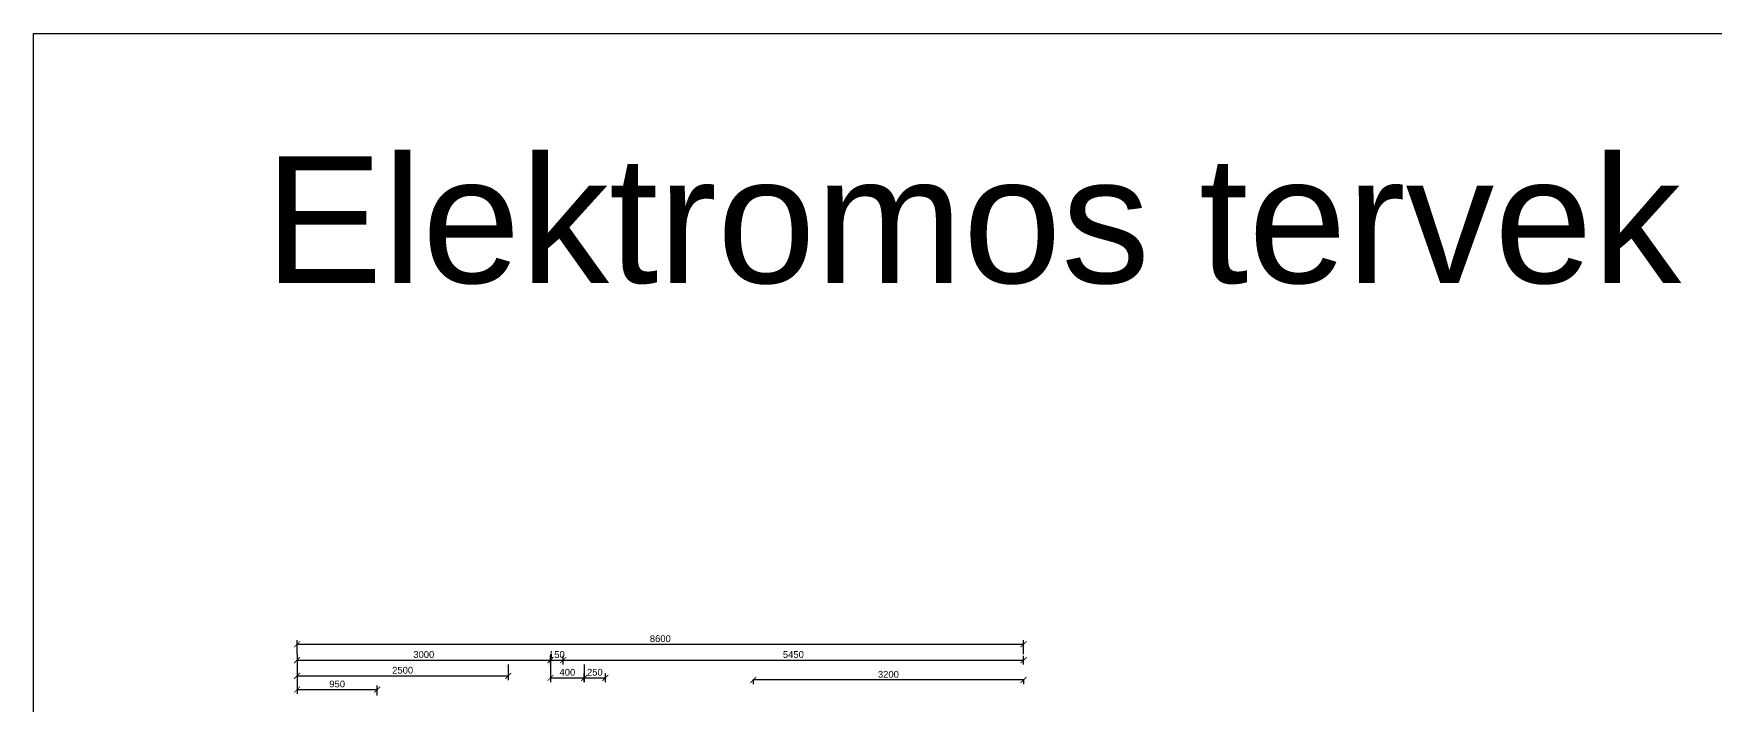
# Model space of a CAD drawing. Header units: metres. Extents: x -98677 to 89321, y -16450 to 242692.
# Drawn here: x -47908 to -28013, y 52798 to 60739 of the extents above; entities that cross this region are included whole.
import ezdxf

# ---------------------------------------------------------------- set-up
doc = ezdxf.new("R2010")
doc.units = ezdxf.units.M
doc.header["$LTSCALE"] = 0.001
doc.layers.add('Méret', color=7, linetype='Continuous')
doc.styles.add('dada', font='arial.ttf', dxfattribs={"height": 80})
doc.dimstyles.new('kicsi folyamatos', dxfattribs={"dimscale": 100, "dimtxt": 1, "dimasz": 0.7, "dimexe": 0.5, "dimexo": 0, "dimgap": 0.25, "dimtad": 1, "dimtxsty": 'dada', "dimblk1": 'ARCHTICK', "dimblk2": 'ARCHTICK', "dimsah": 1, "dimcen": 2.5, "dimadec": 0, "dimazin": 0, "dimtfac": 1, "dimtmove": 0, "dimatfit": 3, "dimldrblk": 'ARCHTICK', "dimfxl": 1, "dimarcsym": 0})

# ---------------------------------------------------------------- blocks, each defined once
blk = doc.blocks.new('_ArchTick')
at = {"color": 0, "linetype": 'ByBlock', "const_width": 0.15}
blk.add_lwpolyline([(-0.5, -0.5), (0.5, 0.5)], dxfattribs=at)
blk = doc.blocks.new('*D278')
at = {"layer": 'Defpoints', "color": 0, "ltscale": 10000}
for p in [(-44790, 53394), (-36190, 53510), (-36190, 53394)]:
    blk.add_point(p, dxfattribs=at)
at = {"layer": 'Méret', "color": 0, "lineweight": -2, "ltscale": 10000}
for p, q in [((-44790, 53394), (-44790, 53560)), ((-36190, 53394), (-36190, 53560)), ((-44790, 53510), (-36190, 53510))]:
    blk.add_line(p, q, dxfattribs=at)
at = {"layer": 'Méret', "color": 0, "lineweight": -2, "ltscale": 10000, "xscale": 70, "yscale": 70, "zscale": 70, "rotation": 180}
blk.add_blockref('_ArchTick', (-44790, 53510), dxfattribs=at)
at = {"layer": 'Méret', "color": 0, "lineweight": -2, "ltscale": 10000, "xscale": 70, "yscale": 70, "zscale": 70}
blk.add_blockref('_ArchTick', (-36190, 53510), dxfattribs=at)
at = {"layer": 'Méret', "color": 0, "ltscale": 10000, "insert": (-40490, 53576), "char_height": 80, "attachment_point": 5, "style": 'dada'}
blk.add_mtext('8600', dxfattribs=at)
blk = doc.blocks.new('*D279')
at = {"layer": 'Defpoints', "color": 0, "ltscale": 10000}
for p in [(-44790, 53394), (-41790, 53394), (-41790, 53322)]:
    blk.add_point(p, dxfattribs=at)
at = {"layer": 'Méret', "color": 0, "lineweight": -2, "ltscale": 10000}
for p, q in [((-44790, 53394), (-44790, 53272)), ((-44790, 53322), (-41790, 53322)), ((-41790, 53394), (-41790, 53272))]:
    blk.add_line(p, q, dxfattribs=at)
at = {"layer": 'Méret', "color": 0, "lineweight": -2, "ltscale": 10000, "xscale": 70, "yscale": 70, "zscale": 70, "rotation": 180}
blk.add_blockref('_ArchTick', (-44790, 53322), dxfattribs=at)
at = {"layer": 'Méret', "color": 0, "lineweight": -2, "ltscale": 10000, "xscale": 70, "yscale": 70, "zscale": 70}
blk.add_blockref('_ArchTick', (-41790, 53322), dxfattribs=at)
at = {"layer": 'Méret', "color": 0, "ltscale": 10000, "insert": (-43290, 53388), "char_height": 80, "attachment_point": 5, "style": 'dada'}
blk.add_mtext('3000', dxfattribs=at)
blk = doc.blocks.new('*D280')
at = {"layer": 'Defpoints', "color": 0, "ltscale": 10000}
for p in [(-41640, 53322), (-41790, 53272), (-41640, 53272)]:
    blk.add_point(p, dxfattribs=at)
at = {"layer": 'Méret', "color": 0, "lineweight": -2, "ltscale": 10000}
for p, q in [((-41790, 53272), (-41790, 53372)), ((-41790, 53322), (-41640, 53322)), ((-41640, 53272), (-41640, 53372))]:
    blk.add_line(p, q, dxfattribs=at)
at = {"layer": 'Méret', "color": 0, "lineweight": -2, "ltscale": 10000, "xscale": 70, "yscale": 70, "zscale": 70, "rotation": 180}
blk.add_blockref('_ArchTick', (-41790, 53322), dxfattribs=at)
at = {"layer": 'Méret', "color": 0, "lineweight": -2, "ltscale": 10000, "xscale": 70, "yscale": 70, "zscale": 70}
blk.add_blockref('_ArchTick', (-41640, 53322), dxfattribs=at)
at = {"layer": 'Méret', "color": 0, "ltscale": 10000, "insert": (-41715, 53388), "char_height": 80, "attachment_point": 5, "style": 'dada'}
blk.add_mtext('150', dxfattribs=at)
blk = doc.blocks.new('*D281')
at = {"layer": 'Defpoints', "color": 0, "ltscale": 10000}
for p in [(-36190, 53322), (-41640, 53272), (-36190, 53272)]:
    blk.add_point(p, dxfattribs=at)
at = {"layer": 'Méret', "color": 0, "lineweight": -2, "ltscale": 10000}
for p, q in [((-41640, 53272), (-41640, 53372)), ((-41640, 53322), (-36190, 53322)), ((-36190, 53272), (-36190, 53372))]:
    blk.add_line(p, q, dxfattribs=at)
at = {"layer": 'Méret', "color": 0, "lineweight": -2, "ltscale": 10000, "xscale": 70, "yscale": 70, "zscale": 70, "rotation": 180}
blk.add_blockref('_ArchTick', (-41640, 53322), dxfattribs=at)
at = {"layer": 'Méret', "color": 0, "lineweight": -2, "ltscale": 10000, "xscale": 70, "yscale": 70, "zscale": 70}
blk.add_blockref('_ArchTick', (-36190, 53322), dxfattribs=at)
at = {"layer": 'Méret', "color": 0, "ltscale": 10000, "insert": (-38915, 53388), "char_height": 80, "attachment_point": 5, "style": 'dada'}
blk.add_mtext('5450', dxfattribs=at)
blk = doc.blocks.new('*D282')
at = {"layer": 'Defpoints', "color": 0, "ltscale": 10000}
for p in [(-44790, 53272), (-42290, 53272), (-42290, 53136)]:
    blk.add_point(p, dxfattribs=at)
at = {"layer": 'Méret', "color": 0, "lineweight": -2, "ltscale": 10000}
for p, q in [((-44790, 53272), (-44790, 53086)), ((-44790, 53136), (-42290, 53136)), ((-42290, 53272), (-42290, 53086))]:
    blk.add_line(p, q, dxfattribs=at)
at = {"layer": 'Méret', "color": 0, "lineweight": -2, "ltscale": 10000, "xscale": 70, "yscale": 70, "zscale": 70, "rotation": 180}
blk.add_blockref('_ArchTick', (-44790, 53136), dxfattribs=at)
at = {"layer": 'Méret', "color": 0, "lineweight": -2, "ltscale": 10000, "xscale": 70, "yscale": 70, "zscale": 70}
blk.add_blockref('_ArchTick', (-42290, 53136), dxfattribs=at)
at = {"layer": 'Méret', "color": 0, "ltscale": 10000, "insert": (-43540, 53202), "char_height": 80, "attachment_point": 5, "style": 'dada'}
blk.add_mtext('2500', dxfattribs=at)
blk = doc.blocks.new('*D283')
at = {"layer": 'Defpoints', "color": 0, "ltscale": 10000}
for p in [(-41790, 53272), (-41390, 53272), (-41390, 53112)]:
    blk.add_point(p, dxfattribs=at)
at = {"layer": 'Méret', "color": 0, "lineweight": -2, "ltscale": 10000}
for p, q in [((-41790, 53272), (-41790, 53062)), ((-41390, 53272), (-41390, 53062)), ((-41790, 53112), (-41390, 53112))]:
    blk.add_line(p, q, dxfattribs=at)
at = {"layer": 'Méret', "color": 0, "lineweight": -2, "ltscale": 10000, "xscale": 70, "yscale": 70, "zscale": 70, "rotation": 180}
blk.add_blockref('_ArchTick', (-41790, 53112), dxfattribs=at)
at = {"layer": 'Méret', "color": 0, "lineweight": -2, "ltscale": 10000, "xscale": 70, "yscale": 70, "zscale": 70}
blk.add_blockref('_ArchTick', (-41390, 53112), dxfattribs=at)
at = {"layer": 'Méret', "color": 0, "ltscale": 10000, "insert": (-41590, 53178), "char_height": 80, "attachment_point": 5, "style": 'dada'}
blk.add_mtext('400', dxfattribs=at)
blk = doc.blocks.new('*D284')
at = {"layer": 'Defpoints', "color": 0, "ltscale": 10000}
for p in [(-41390, 53062), (-41140, 53112), (-41140, 53062)]:
    blk.add_point(p, dxfattribs=at)
at = {"layer": 'Méret', "color": 0, "lineweight": -2, "ltscale": 10000}
for p, q in [((-41390, 53062), (-41390, 53162)), ((-41140, 53062), (-41140, 53162)), ((-41390, 53112), (-41140, 53112))]:
    blk.add_line(p, q, dxfattribs=at)
at = {"layer": 'Méret', "color": 0, "lineweight": -2, "ltscale": 10000, "xscale": 70, "yscale": 70, "zscale": 70, "rotation": 180}
blk.add_blockref('_ArchTick', (-41390, 53112), dxfattribs=at)
at = {"layer": 'Méret', "color": 0, "lineweight": -2, "ltscale": 10000, "xscale": 70, "yscale": 70, "zscale": 70}
blk.add_blockref('_ArchTick', (-41140, 53112), dxfattribs=at)
at = {"layer": 'Méret', "color": 0, "ltscale": 10000, "insert": (-41265, 53178), "char_height": 80, "attachment_point": 5, "style": 'dada'}
blk.add_mtext('250', dxfattribs=at)
blk = doc.blocks.new('*D285')
at = {"layer": 'Defpoints', "color": 0, "ltscale": 10000}
for p in [(-39390, 53097), (-39390, 53088), (-36190, 53097)]:
    blk.add_point(p, dxfattribs=at)
at = {"layer": 'Méret', "color": 0, "lineweight": -2, "ltscale": 10000}
for p, q in [((-39390, 53097), (-39390, 53038)), ((-36190, 53088), (-39390, 53088)), ((-36190, 53097), (-36190, 53038))]:
    blk.add_line(p, q, dxfattribs=at)
at = {"layer": 'Méret', "color": 0, "lineweight": -2, "ltscale": 10000, "xscale": 70, "yscale": 70, "zscale": 70, "rotation": 180}
blk.add_blockref('_ArchTick', (-39390, 53088), dxfattribs=at)
at = {"layer": 'Méret', "color": 0, "lineweight": -2, "ltscale": 10000, "xscale": 70, "yscale": 70, "zscale": 70}
blk.add_blockref('_ArchTick', (-36190, 53088), dxfattribs=at)
at = {"layer": 'Méret', "color": 0, "ltscale": 10000, "insert": (-37790, 53154), "char_height": 80, "attachment_point": 5, "style": 'dada'}
blk.add_mtext('3200', dxfattribs=at)
blk = doc.blocks.new('*D308')
at = {"layer": 'Defpoints', "color": 0, "ltscale": 10000}
for p in [(-44790, 53086), (-43840, 52973), (-43840, 52904)]:
    blk.add_point(p, dxfattribs=at)
at = {"layer": 'Méret', "color": 0, "lineweight": -2, "ltscale": 10000}
for p, q in [((-44790, 53086), (-44790, 52923)), ((-44790, 52973), (-43840, 52973)), ((-43840, 52904), (-43840, 53023))]:
    blk.add_line(p, q, dxfattribs=at)
at = {"layer": 'Méret', "color": 0, "lineweight": -2, "ltscale": 10000, "xscale": 70, "yscale": 70, "zscale": 70, "rotation": 180}
blk.add_blockref('_ArchTick', (-44790, 52973), dxfattribs=at)
at = {"layer": 'Méret', "color": 0, "lineweight": -2, "ltscale": 10000, "xscale": 70, "yscale": 70, "zscale": 70}
blk.add_blockref('_ArchTick', (-43840, 52973), dxfattribs=at)
at = {"layer": 'Méret', "color": 0, "ltscale": 10000, "insert": (-44315, 53039), "char_height": 80, "attachment_point": 5, "style": 'dada'}
blk.add_mtext('950', dxfattribs=at)

msp = doc.modelspace()

# ---------------------------------------------------------------- linework, layer by layer
at = {"ltscale": 10000}
msp.add_lwpolyline([(-47908.237, 60738.81), (17127.889, 60738.81), (17127.889, 39372.846), (-47908.237, 39372.846)], close=True, dxfattribs=at)

# ---------------------------------------------------------------- texts
at = {"ltscale": 10000, "insert": (-45173.604, 59286.715), "char_height": 1500, "width": 19844.78147, "attachment_point": 1, "style": 'dada'}
msp.add_mtext('Elektromos tervek', dxfattribs=at)

# ---------------------------------------------------------------- dimensions: what is measured, and where the dimension line sits
at = {"layer": 'Méret', "ltscale": 10000}
for base, p1, p2, picture, middle in [((-36189.787, 53510.485), (-44789.787, 53393.803), (-36189.787, 53393.803), '*D278', (-40489.787, 53576.331)), ((-41789.787, 53321.969), (-44789.787, 53393.803), (-41789.787, 53393.803), '*D279', (-43289.787, 53387.842)), ((-36189.787, 53321.969), (-41639.787, 53271.969), (-36189.787, 53271.969), '*D281', (-38914.787, 53387.815)), ((-42289.787, 53136.245), (-44789.787, 53271.969), (-42289.787, 53271.969), '*D282', (-43539.787, 53202.091)), ((-41389.787, 53112.489), (-41789.787, 53271.969), (-41389.787, 53271.969), '*D283', (-41589.787, 53178.335)), ((-41139.787, 53112.489), (-41389.787, 53062.489), (-41139.787, 53062.489), '*D284', (-41264.787, 53178.335)), ((-39389.787, 53087.756), (-36189.787, 53096.563), (-39389.787, 53096.563), '*D285', (-37789.787, 53153.629)), ((-43839.787, 52973.14), (-44789.787, 53086.245), (-43839.787, 52903.603), '*D308', (-44314.787, 53038.986))]:
    dim = msp.add_linear_dim(base=base, p1=p1, p2=p2, dimstyle='kicsi folyamatos', dxfattribs=at)
    dim.commit()
    dim.dimension.update_dxf_attribs({"geometry": picture, "text_midpoint": middle})
dim = msp.add_linear_dim(base=(-41639.787, 53321.969), p1=(-41789.787, 53271.969), p2=(-41639.787, 53271.969), dimstyle='kicsi folyamatos', dxfattribs=at)
dim.commit()
dim.dimension.update_dxf_attribs({"geometry": '*D280', "text_midpoint": (-41714.787, 53321.969), "dimtype": 160})

doc.saveas('drawing.dxf')
